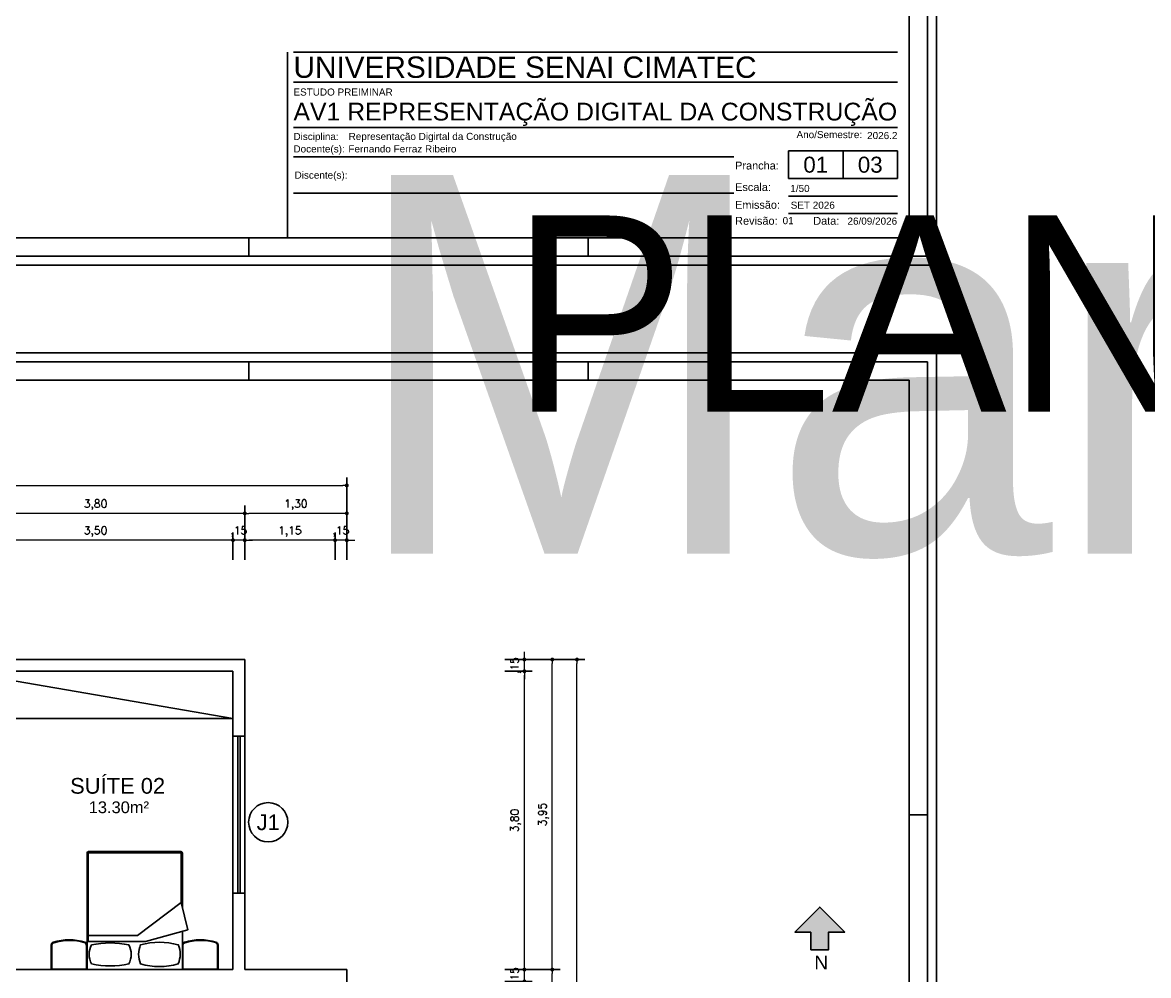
# Model space of a CAD drawing. Header units: metres. Extents: x 6 to 129, y -48 to 19.
# Drawn here: x 22.73 to 37.07, y -9.66 to 2.48 of the extents above; entities that cross this region are included whole.
import ezdxf
from ezdxf.enums import TextEntityAlignment as Align

# ---------------------------------------------------------------- set-up
doc = ezdxf.new("R2018")
doc.units = ezdxf.units.M
doc.header["$LTSCALE"] = 0.00025
doc.layers.add('0_MRG_AUX', color=7, linetype='Continuous', true_color=0xecbcd1)
doc.layers.add('CAR_0', color=7, linetype='Continuous', true_color=0xff6b00)
for name, color, linetype in [('ARQ_ALV CT', 5, 'Continuous'), ('ARQ_ALV VS', 2, 'Continuous'), ('ARQ_ESQ CT', 30, 'Continuous'), ('ARQ_MOB 01', 1, 'Continuous'), ('ARQ_SIMB 01', 1, 'Continuous'), ('ARQ_TXT 02', 2, 'Continuous'), ('CAR_LINHAS_CINZA', 8, 'Continuous'), ('CAR_LINHAS_DESTAQUE', 3, 'Continuous'), ('CAR_TEXTO_CINZA', 8, 'Continuous'), ('CAR_TEXTO_PRETO', 1, 'Continuous'), ('MRG_EXTERNA', 1, 'Continuous'), ('MRG_INTERNA', 2, 'Continuous'), ('SIMB_01', 1, 'Continuous'), ('SIMB_02', 2, 'Continuous'), ('SIMB_PREENCHIMENTO', 253, 'Continuous'), ('SIMB_TXT', 1, 'Continuous')]:
    doc.layers.add(name, color=color, linetype=linetype)
doc.layers.add('ARQ_COTA_AZUL', color=5, linetype='Continuous', lineweight=20, true_color=0x0000ff)
doc.styles.add('Annot_2.0mm', font='arial.ttf', dxfattribs={"height": 2})
doc.styles.add('Annot_3.5mm', font='arial.ttf', dxfattribs={"height": 3.5})
doc.styles.add('Arial', font='arial.ttf')
doc.styles.add('ROMANS', font='romans')
doc.styles.add('SIMB', font='arial.ttf')
doc.styles.get("Standard").update_dxf_attribs({"font": 'arial.ttf'})
doc.dimstyles.new('FF-01', dxfattribs={"dimscale": 100, "dimtxt": 0.002, "dimasz": 0.001, "dimexe": 0.002, "dimexo": 0.002, "dimgap": 0.001, "dimtad": 1, "dimzin": 4, "dimtxsty": 'ROMANS', "dimblk": 'DOT', "dimcen": 0.002, "dimclrd": 256, "dimclre": 256, "dimclrt": 1, "dimadec": 0, "dimazin": 0, "dimtfac": 0.09, "dimtix": 1, "dimtmove": 2, "dimatfit": 0, "dimldrblk": 'DOT', "dimfxl": 0.005, "dimfxlon": 1, "dimtolj": 1, "dimtzin": 4, "dimlwd": -1, "dimarcsym": 0})

# ---------------------------------------------------------------- blocks, each defined once
blk = doc.blocks.new('COD_ESQ')
at = {"layer": 'SIMB_02'}
blk.add_circle((0, 0), 2.5, dxfattribs=at)
at = {"layer": 'SIMB_TXT', "style": 'SIMB'}
blk.add_attdef('CDESQ', text='', height=2, dxfattribs=at).set_placement((0, 0), align=Align.MIDDLE_CENTER)
blk = doc.blocks.new('norte')
at = {"layer": 'SIMB_PREENCHIMENTO'}
blk.add_hatch(color=256, dxfattribs=at).paths.add_polyline_path([(-6.36, -6.36), (-2.25, -6.36), (-2.25, -10.86), (2.25, -10.86), (2.25, -6.36), (6.36, -6.36), (0, 0)])
at = {"layer": 'SIMB_01'}
blk.add_lwpolyline([(-2.25, -6.36), (-6.36, -6.36), (0, 0), (6.36, -6.36), (2.25, -6.36), (2.25, -10.86), (-2.25, -10.86)], close=True, dxfattribs=at)
at = {"layer": 'SIMB_01', "insert": (-1.4, -12.39), "char_height": 3.5, "width": 3.7, "attachment_point": 1, "style": 'Annot_3.5mm'}
blk.add_mtext('N', dxfattribs=at)
blk = doc.blocks.new('FORMATO_A0mmD')
at = {"layer": '0_MRG_AUX'}
blk.add_lwpolyline([(0.01, 851), (0.01, -0.01), (-1199, -0.01), (-1199, 851)], close=True, dxfattribs=at)
at = {"layer": 'MRG_EXTERNA'}
blk.add_lwpolyline([(-5, 846), (-5, 5), (-1194, 5), (-1194, 846)], close=True, dxfattribs=at)
at = {"layer": 'MRG_INTERNA'}
for p, q in [((-375, 836), (-375, 846)), ((-190, 836), (-190, 846)), ((-15, 836), (-1169, 836)), ((-15, 15), (-15, 836)), ((-5, 599), (-15, 599)), ((-1169, 15), (-15, 15)), ((-375, 15), (-375, 5)), ((-190, 15), (-190, 5))]:
    blk.add_line(p, q, dxfattribs=at)
blk = doc.blocks.new('carimbo')
at = {"layer": 'CAR_0'}
for p, q in [((-0.175, 0), (-0.175, 0.05225)), ((0, 0), (0, 0.05225)), ((-0.175, 0), (0, 0))]:
    blk.add_line(p, q, dxfattribs=at)
at = {"layer": 'CAR_LINHAS_CINZA'}
for p, q in [((-0.17336, 0.05225), (-0.00329, 0.05225)), ((-0.17336, 0.04375), (-0.00329, 0.04375)), ((-0.00329, 0.031), (-0.17336, 0.031)), ((-0.04936, 0.02275), (-0.17336, 0.02275)), ((-0.04936, 0.0125), (-0.17336, 0.0125))]:
    blk.add_line(p, q, dxfattribs=at)
at = {"layer": 'CAR_LINHAS_DESTAQUE'}
for p, q in [((-0.00329, 0.02443), (-0.03396, 0.02443)), ((-0.03396, 0.01665), (-0.03396, 0.02443)), ((-0.01862, 0.01665), (-0.01862, 0.02443)), ((-0.00329, 0.01665), (-0.00329, 0.02443)), ((-0.00329, 0.01665), (-0.03396, 0.01665))]:
    blk.add_line(p, q, dxfattribs=at)
at = {"layer": 'CAR_TEXTO_CINZA'}
for p, q in [((-0.00329, 0.01165), (-0.03396, 0.01165)), ((-0.00329, 0.00685), (-0.03396, 0.00685))]:
    blk.add_line(p, q, dxfattribs=at)
at = {"layer": 'CAR_TEXTO_CINZA', "style": 'Arial'}
for s, height, p in [('Disciplina:', 0.002, (-0.17336, 0.0275)), ('Ano/Semestre:', 0.002, (-0.03171, 0.02803)), ('Docente(s):', 0.002, (-0.17336, 0.024)), ('Prancha: ', 0.0022, (-0.049, 0.01921)), ('Escala:', 0.0022, (-0.049, 0.01315)), ('Emissão:', 0.0022, (-0.049, 0.00815)), ('Revisão: ', 0.0022, (-0.049, 0.00365)), ('Data:', 0.0022, (-0.02701, 0.00365))]:
    blk.add_text(s, height=height, dxfattribs=at).set_placement(p)
blk.add_text('Discente(s):', height=0.002, dxfattribs=at).set_placement((-0.17305, 0.01762), align=Align.MIDDLE_LEFT)
at = {"layer": 'CAR_TEXTO_CINZA', "style": 'Arial', "flags": 8}
blk.add_attdef('FASE', (-0.17336, 0.04), '', height=0.002, dxfattribs=at)
blk.add_attdef('A/S', text='', height=0.002, dxfattribs=at).set_placement((-0.00329, 0.02776), align=Align.RIGHT)
at = {"layer": 'CAR_TEXTO_PRETO', "lineweight": 30, "flags": 104}
blk.add_attdef('TITULO_01', text='', height=0.003, dxfattribs=at).set_placement((-0.11218, 0.00625), align=Align.MIDDLE_CENTER)
at = {"layer": 'CAR_TEXTO_PRETO', "linetype": 'Continuous', "style": 'Arial', "flags": 8}
for tag, p, height in [('IES-CURSO', (-0.17336, 0.045), 0.006), ('NOME', (-0.17336, 0.033), 0.005)]:
    blk.add_attdef(tag, p, '', height=height, dxfattribs=at)
at = {"layer": 'CAR_TEXTO_PRETO', "style": 'Arial', "flags": 8}
for tag, p in [('DISCIPLINA', (-0.15782, 0.0275)), ('DOCENTE', (-0.15788, 0.024)), ('DATAEMISSÃO', (-0.03335, 0.00815)), ('REVN', (-0.03563, 0.00379))]:
    blk.add_attdef(tag, p, '', height=0.002, dxfattribs=at)
for tag, p in [('NUM', (-0.02629, 0.02054)), ('TOT', (-0.01095, 0.02054))]:
    blk.add_attdef(tag, text='', height=0.0045, dxfattribs=at).set_placement(p, align=Align.MIDDLE_CENTER)
at = {"layer": 'CAR_TEXTO_PRETO', "lineweight": 30, "flags": 104}
blk.add_attdef('DISCENTE', text='', height=0.002, dxfattribs=at).set_placement((-0.15757, 0.01762), align=Align.MIDDLE_LEFT)
at = {"layer": 'CAR_TEXTO_PRETO', "style": 'Arial'}
blk.add_attdef('ESCALA', (-0.03346, 0.01285), '', height=0.002, dxfattribs=at)
at = {"layer": 'CAR_TEXTO_PRETO', "style": 'Arial', "flags": 8}
blk.add_attdef('REVDATA', text='', height=0.002, dxfattribs=at).set_placement((-0.00337, 0.00365), align=Align.RIGHT)
blk = doc.blocks.new('_Dot')
at = {"color": 0, "linetype": 'ByBlock', "lineweight": -2}
blk.add_line((-0.5, 0), (-1, 0), dxfattribs=at)
at = {"color": 0, "linetype": 'ByBlock', "const_width": 0.5}
blk.add_lwpolyline([(-0.25, 0, 1), (0.25, 0, 1)], format="xyb", close=True, dxfattribs=at)
blk = doc.blocks.new('*D134')
at = {"layer": 'ARQ_COTA_AZUL', "lineweight": -2, "transparency": 16777216}
for p, q in [((29.54, -5.634), (29.89, -5.634)), ((29.54, -15.784), (29.89, -15.784))]:
    blk.add_line(p, q, dxfattribs=at)
at = {"layer": 'ARQ_COTA_AZUL', "transparency": 16777216}
blk.add_line((29.79, -15.734), (29.79, -5.684), dxfattribs=at)
at = {"layer": 'ARQ_COTA_AZUL', "transparency": 16777216, "xscale": 0.05, "yscale": 0.05, "zscale": 0.05}
for p, rotation in [((29.79, -5.634), 90), ((29.79, -15.784), 270)]:
    blk.add_blockref('_Dot', p, dxfattribs=dict(at, rotation=rotation))
at = {"layer": 'ARQ_COTA_AZUL', "color": 1, "transparency": 16777216, "insert": (29.68, -10.709), "char_height": 0.1, "attachment_point": 5, "rotation": 90, "style": 'ROMANS'}
blk.add_mtext('\\A1;10,15', dxfattribs=at)
blk = doc.blocks.new('*D135')
at = {"layer": 'ARQ_COTA_AZUL', "lineweight": -2, "transparency": 16777216}
for p, q in [((29.226, -9.584), (29.576, -9.584)), ((29.226, -15.784), (29.576, -15.784))]:
    blk.add_line(p, q, dxfattribs=at)
at = {"layer": 'ARQ_COTA_AZUL', "transparency": 16777216}
blk.add_line((29.476, -15.734), (29.476, -9.634), dxfattribs=at)
at = {"layer": 'ARQ_COTA_AZUL', "transparency": 16777216, "xscale": 0.05, "yscale": 0.05, "zscale": 0.05}
for p, rotation in [((29.476, -9.584), 90), ((29.476, -15.784), 270)]:
    blk.add_blockref('_Dot', p, dxfattribs=dict(at, rotation=rotation))
at = {"layer": 'ARQ_COTA_AZUL', "color": 1, "transparency": 16777216, "insert": (29.366, -12.684), "char_height": 0.1, "attachment_point": 5, "rotation": 90, "style": 'ROMANS'}
blk.add_mtext('\\A1;6,20', dxfattribs=at)
blk = doc.blocks.new('*D136')
at = {"layer": 'ARQ_COTA_AZUL', "lineweight": -2, "transparency": 16777216}
for p, q in [((29.226, -5.634), (29.576, -5.634)), ((29.226, -9.584), (29.576, -9.584))]:
    blk.add_line(p, q, dxfattribs=at)
at = {"layer": 'ARQ_COTA_AZUL', "transparency": 16777216}
blk.add_line((29.476, -9.534), (29.476, -5.684), dxfattribs=at)
at = {"layer": 'ARQ_COTA_AZUL', "transparency": 16777216, "xscale": 0.05, "yscale": 0.05, "zscale": 0.05}
for p, rotation in [((29.476, -5.634), 90), ((29.476, -9.584), 270)]:
    blk.add_blockref('_Dot', p, dxfattribs=dict(at, rotation=rotation))
at = {"layer": 'ARQ_COTA_AZUL', "color": 1, "transparency": 16777216, "insert": (29.366, -7.609), "char_height": 0.1, "attachment_point": 5, "rotation": 90, "style": 'ROMANS'}
blk.add_mtext('\\A1;3,95', dxfattribs=at)
blk = doc.blocks.new('*D142')
at = {"layer": 'ARQ_COTA_AZUL', "lineweight": -2, "transparency": 16777216}
for p, q in [((28.871, -9.584), (29.221, -9.584)), ((28.871, -9.734), (29.221, -9.734))]:
    blk.add_line(p, q, dxfattribs=at)
at = {"layer": 'ARQ_COTA_AZUL', "transparency": 16777216}
for p, q in [((29.121, -9.534), (29.121, -9.484)), ((29.121, -9.734), (29.121, -9.584)), ((29.121, -9.784), (29.121, -9.834))]:
    blk.add_line(p, q, dxfattribs=at)
at = {"layer": 'ARQ_COTA_AZUL', "transparency": 16777216, "xscale": 0.05, "yscale": 0.05, "zscale": 0.05}
for p, rotation in [((29.121, -9.584), 270), ((29.121, -9.734), 90)]:
    blk.add_blockref('_Dot', p, dxfattribs=dict(at, rotation=rotation))
at = {"layer": 'ARQ_COTA_AZUL', "color": 1, "transparency": 16777216, "insert": (29.011, -9.659), "char_height": 0.1, "attachment_point": 5, "rotation": 90, "style": 'ROMANS'}
blk.add_mtext('\\A1;,15', dxfattribs=at)
blk = doc.blocks.new('*D143')
at = {"layer": 'ARQ_COTA_AZUL', "lineweight": -2, "transparency": 16777216}
for p, q in [((28.871, -5.784), (29.221, -5.784)), ((28.871, -9.584), (29.221, -9.584))]:
    blk.add_line(p, q, dxfattribs=at)
at = {"layer": 'ARQ_COTA_AZUL', "transparency": 16777216}
blk.add_line((29.121, -9.534), (29.121, -5.834), dxfattribs=at)
at = {"layer": 'ARQ_COTA_AZUL', "transparency": 16777216, "xscale": 0.05, "yscale": 0.05, "zscale": 0.05}
for p, rotation in [((29.121, -5.784), 90), ((29.121, -9.584), 270)]:
    blk.add_blockref('_Dot', p, dxfattribs=dict(at, rotation=rotation))
at = {"layer": 'ARQ_COTA_AZUL', "color": 1, "transparency": 16777216, "insert": (29.011, -7.684), "char_height": 0.1, "attachment_point": 5, "rotation": 90, "style": 'ROMANS'}
blk.add_mtext('\\A1;3,80', dxfattribs=at)
blk = doc.blocks.new('*D144')
at = {"layer": 'ARQ_COTA_AZUL', "transparency": 16777216}
for p, q in [((29.121, -5.584), (29.121, -5.534)), ((29.121, -5.784), (29.121, -5.634)), ((29.121, -5.834), (29.121, -5.884))]:
    blk.add_line(p, q, dxfattribs=at)
at = {"layer": 'ARQ_COTA_AZUL', "lineweight": -2, "transparency": 16777216}
for p, q in [((28.871, -5.634), (29.221, -5.634)), ((28.871, -5.784), (29.221, -5.784))]:
    blk.add_line(p, q, dxfattribs=at)
at = {"layer": 'ARQ_COTA_AZUL', "transparency": 16777216, "xscale": 0.05, "yscale": 0.05, "zscale": 0.05}
for p, rotation in [((29.121, -5.634), 270), ((29.121, -5.784), 90)]:
    blk.add_blockref('_Dot', p, dxfattribs=dict(at, rotation=rotation))
at = {"layer": 'ARQ_COTA_AZUL', "color": 1, "transparency": 16777216, "insert": (29.011, -5.709), "char_height": 0.1, "attachment_point": 5, "rotation": 90, "style": 'ROMANS'}
blk.add_mtext('\\A1;,15', dxfattribs=at)
blk = doc.blocks.new('*D145')
at = {"layer": 'ARQ_COTA_AZUL', "lineweight": -2, "transparency": 16777216}
for p, q in [((12.759, -3.667), (12.759, -3.317)), ((26.859, -3.667), (26.859, -3.317))]:
    blk.add_line(p, q, dxfattribs=at)
at = {"layer": 'ARQ_COTA_AZUL', "transparency": 16777216}
blk.add_line((12.809, -3.417), (26.809, -3.417), dxfattribs=at)
at = {"layer": 'ARQ_COTA_AZUL', "transparency": 16777216, "xscale": 0.05, "yscale": 0.05, "zscale": 0.05, "rotation": 180}
blk.add_blockref('_Dot', (12.759, -3.417), dxfattribs=at)
at = {"layer": 'ARQ_COTA_AZUL', "transparency": 16777216, "xscale": 0.05, "yscale": 0.05, "zscale": 0.05}
blk.add_blockref('_Dot', (26.859, -3.417), dxfattribs=at)
at = {"layer": 'ARQ_COTA_AZUL', "color": 1, "transparency": 16777216, "insert": (19.809, -3.307), "char_height": 0.1, "attachment_point": 5, "style": 'ROMANS'}
blk.add_mtext('\\A1;14,10', dxfattribs=at)
blk = doc.blocks.new('*D146')
at = {"layer": 'ARQ_COTA_AZUL', "lineweight": -2, "transparency": 16777216}
for p, q in [((25.559, -4.022), (25.559, -3.672)), ((26.859, -4.022), (26.859, -3.672))]:
    blk.add_line(p, q, dxfattribs=at)
at = {"layer": 'ARQ_COTA_AZUL', "transparency": 16777216}
blk.add_line((26.809, -3.772), (25.609, -3.772), dxfattribs=at)
at = {"layer": 'ARQ_COTA_AZUL', "transparency": 16777216, "xscale": 0.05, "yscale": 0.05, "zscale": 0.05, "rotation": 180}
blk.add_blockref('_Dot', (25.559, -3.772), dxfattribs=at)
at = {"layer": 'ARQ_COTA_AZUL', "transparency": 16777216, "xscale": 0.05, "yscale": 0.05, "zscale": 0.05}
blk.add_blockref('_Dot', (26.859, -3.772), dxfattribs=at)
at = {"layer": 'ARQ_COTA_AZUL', "color": 1, "transparency": 16777216, "insert": (26.209, -3.663), "char_height": 0.1, "attachment_point": 5, "style": 'ROMANS'}
blk.add_mtext('\\A1;1,30', dxfattribs=at)
blk = doc.blocks.new('*D147')
at = {"layer": 'ARQ_COTA_AZUL', "lineweight": -2, "transparency": 16777216}
for p, q in [((21.759, -4.022), (21.759, -3.672)), ((25.559, -4.022), (25.559, -3.672))]:
    blk.add_line(p, q, dxfattribs=at)
at = {"layer": 'ARQ_COTA_AZUL', "transparency": 16777216}
blk.add_line((25.509, -3.772), (21.809, -3.772), dxfattribs=at)
at = {"layer": 'ARQ_COTA_AZUL', "transparency": 16777216, "xscale": 0.05, "yscale": 0.05, "zscale": 0.05, "rotation": 180}
blk.add_blockref('_Dot', (21.759, -3.772), dxfattribs=at)
at = {"layer": 'ARQ_COTA_AZUL', "transparency": 16777216, "xscale": 0.05, "yscale": 0.05, "zscale": 0.05}
blk.add_blockref('_Dot', (25.559, -3.772), dxfattribs=at)
at = {"layer": 'ARQ_COTA_AZUL', "color": 1, "transparency": 16777216, "insert": (23.659, -3.663), "char_height": 0.1, "attachment_point": 5, "style": 'ROMANS'}
blk.add_mtext('\\A1;3,80', dxfattribs=at)
blk = doc.blocks.new('*D150')
at = {"layer": 'ARQ_COTA_AZUL', "lineweight": -2, "transparency": 16777216}
for p, q in [((26.709, -4.364), (26.709, -4.014)), ((26.859, -4.364), (26.859, -4.014))]:
    blk.add_line(p, q, dxfattribs=at)
at = {"layer": 'ARQ_COTA_AZUL', "transparency": 16777216}
for p, q in [((26.659, -4.114), (26.609, -4.114)), ((26.859, -4.114), (26.709, -4.114)), ((26.909, -4.114), (26.959, -4.114))]:
    blk.add_line(p, q, dxfattribs=at)
at = {"layer": 'ARQ_COTA_AZUL', "transparency": 16777216, "xscale": 0.05, "yscale": 0.05, "zscale": 0.05}
blk.add_blockref('_Dot', (26.709, -4.114), dxfattribs=at)
at = {"layer": 'ARQ_COTA_AZUL', "transparency": 16777216, "xscale": 0.05, "yscale": 0.05, "zscale": 0.05, "rotation": 180}
blk.add_blockref('_Dot', (26.859, -4.114), dxfattribs=at)
at = {"layer": 'ARQ_COTA_AZUL', "color": 1, "transparency": 16777216, "insert": (26.784, -4.005), "char_height": 0.1, "attachment_point": 5, "style": 'ROMANS'}
blk.add_mtext('\\A1;,15', dxfattribs=at)
blk = doc.blocks.new('*D151')
at = {"layer": 'ARQ_COTA_AZUL', "lineweight": -2, "transparency": 16777216}
for p, q in [((25.559, -4.364), (25.559, -4.014)), ((26.709, -4.364), (26.709, -4.014))]:
    blk.add_line(p, q, dxfattribs=at)
at = {"layer": 'ARQ_COTA_AZUL', "transparency": 16777216}
blk.add_line((26.659, -4.114), (25.609, -4.114), dxfattribs=at)
at = {"layer": 'ARQ_COTA_AZUL', "transparency": 16777216, "xscale": 0.05, "yscale": 0.05, "zscale": 0.05, "rotation": 180}
blk.add_blockref('_Dot', (25.559, -4.114), dxfattribs=at)
at = {"layer": 'ARQ_COTA_AZUL', "transparency": 16777216, "xscale": 0.05, "yscale": 0.05, "zscale": 0.05}
blk.add_blockref('_Dot', (26.709, -4.114), dxfattribs=at)
at = {"layer": 'ARQ_COTA_AZUL', "color": 1, "transparency": 16777216, "insert": (26.134, -4.005), "char_height": 0.1, "attachment_point": 5, "style": 'ROMANS'}
blk.add_mtext('\\A1;1,15', dxfattribs=at)
blk = doc.blocks.new('*D152')
at = {"layer": 'ARQ_COTA_AZUL', "lineweight": -2, "transparency": 16777216}
for p, q in [((25.409, -4.364), (25.409, -4.014)), ((25.559, -4.364), (25.559, -4.014))]:
    blk.add_line(p, q, dxfattribs=at)
at = {"layer": 'ARQ_COTA_AZUL', "transparency": 16777216}
for p, q in [((25.359, -4.114), (25.309, -4.114)), ((25.559, -4.114), (25.409, -4.114)), ((25.609, -4.114), (25.659, -4.114))]:
    blk.add_line(p, q, dxfattribs=at)
at = {"layer": 'ARQ_COTA_AZUL', "transparency": 16777216, "xscale": 0.05, "yscale": 0.05, "zscale": 0.05}
blk.add_blockref('_Dot', (25.409, -4.114), dxfattribs=at)
at = {"layer": 'ARQ_COTA_AZUL', "transparency": 16777216, "xscale": 0.05, "yscale": 0.05, "zscale": 0.05, "rotation": 180}
blk.add_blockref('_Dot', (25.559, -4.114), dxfattribs=at)
at = {"layer": 'ARQ_COTA_AZUL', "color": 1, "transparency": 16777216, "insert": (25.484, -4.005), "char_height": 0.1, "attachment_point": 5, "style": 'ROMANS'}
blk.add_mtext('\\A1;,15', dxfattribs=at)
blk = doc.blocks.new('*D153')
at = {"layer": 'ARQ_COTA_AZUL', "lineweight": -2, "transparency": 16777216}
for p, q in [((21.909, -4.364), (21.909, -4.014)), ((25.409, -4.364), (25.409, -4.014))]:
    blk.add_line(p, q, dxfattribs=at)
at = {"layer": 'ARQ_COTA_AZUL', "transparency": 16777216}
blk.add_line((25.359, -4.114), (21.959, -4.114), dxfattribs=at)
at = {"layer": 'ARQ_COTA_AZUL', "transparency": 16777216, "xscale": 0.05, "yscale": 0.05, "zscale": 0.05, "rotation": 180}
blk.add_blockref('_Dot', (21.909, -4.114), dxfattribs=at)
at = {"layer": 'ARQ_COTA_AZUL', "transparency": 16777216, "xscale": 0.05, "yscale": 0.05, "zscale": 0.05}
blk.add_blockref('_Dot', (25.409, -4.114), dxfattribs=at)
at = {"layer": 'ARQ_COTA_AZUL', "color": 1, "transparency": 16777216, "insert": (23.659, -4.005), "char_height": 0.1, "attachment_point": 5, "style": 'ROMANS'}
blk.add_mtext('\\A1;3,50', dxfattribs=at)

msp = doc.modelspace()

# ---------------------------------------------------------------- linework, layer by layer
at = {"layer": 'ARQ_ALV CT'}
for p, q in [((20.109, -5.634), (25.559, -5.634)), ((25.559, -5.634), (25.559, -6.609)), ((21.909, -5.784), (25.409, -5.784)), ((25.409, -5.784), (25.409, -6.609)), ((25.559, -6.609), (25.409, -6.609)), ((25.409, -8.609), (25.409, -9.584)), ((25.559, -8.609), (25.409, -8.609)), ((25.559, -8.609), (25.559, -9.584)), ((21.909, -9.584), (25.409, -9.584)), ((25.559, -9.584), (26.859, -9.584)), ((26.859, -9.584), (26.859, -9.909))]:
    msp.add_line(p, q, dxfattribs=at)
at = {"layer": 'ARQ_ALV VS'}
for p, q in [((25.409, -6.609), (25.409, -8.609)), ((25.559, -8.609), (25.559, -6.609))]:
    msp.add_line(p, q, dxfattribs=at)
at = {"layer": 'ARQ_ESQ CT'}
for p, q in [((25.469, -6.609), (25.469, -8.609)), ((25.499, -8.609), (25.499, -6.609))]:
    msp.add_line(p, q, dxfattribs=at)
at = {"layer": 'ARQ_MOB 01'}
for p, q in [((25.409, -6.384), (21.909, -5.784)), ((21.909, -6.384), (25.409, -6.384))]:
    msp.add_line(p, q, dxfattribs=at)
for points in [[(24.764, -8.793), (24.764, -8.097, 0.414214), (24.749, -8.081), (23.566, -8.081, 0.414214), (23.55, -8.097), (23.55, -9.568, 0.414214), (23.566, -9.584), (24.749, -9.584, 0.414214), (24.764, -9.568), (24.764, -9.096)], [(24.231, -9.266, 0.197231), (24.232, -9.512, 0.143039), (24.711, -9.512, 0.197231), (24.712, -9.266)]]:
    msp.add_lwpolyline(points, format="xyb", dxfattribs=at)
msp.add_lwpolyline([(23.566, -9.148), (24.193, -9.148), (24.749, -8.731), (24.833, -9.077), (24.294, -9.224), (23.566, -9.224), (23.566, -8.097), (24.749, -8.097), (24.749, -8.731)], dxfattribs=at)
for points in [[(23.523, -9.233, 0.145898), (23.122, -9.233, 0.331679), (23.095, -9.27), (23.095, -9.568, 0.414214), (23.11, -9.584), (23.535, -9.584, 0.414214), (23.55, -9.568), (23.55, -9.27, 0.331679)], [(23.543, -9.568), (23.543, -9.275, 0.334069), (23.515, -9.239, 0.143701), (23.125, -9.241, 0.331679), (23.103, -9.27), (23.103, -9.568, 0.414214), (23.11, -9.576), (23.535, -9.576, 0.414214)], [(23.607, -9.512, 0.103551), (24.083, -9.512, 0.245029), (24.083, -9.269, 0.103551), (23.607, -9.269, 0.245029)], [(25.204, -9.584, 0.414214), (25.22, -9.568), (25.22, -9.27, 0.331679), (25.192, -9.233, 0.145898), (24.791, -9.233, 0.331679), (24.764, -9.27), (24.764, -9.568, 0.414214), (24.78, -9.584)], [(25.212, -9.568, -0.414214), (25.204, -9.576), (24.78, -9.576, -0.414214), (24.772, -9.568), (24.772, -9.27, -0.331679), (24.794, -9.241, -0.143701), (25.185, -9.239, -0.334069), (25.212, -9.275)]]:
    msp.add_lwpolyline(points, format="xyb", close=True, dxfattribs=at)
msp.add_arc((24.472, -10.09), 0.855, 73.7194, 106.2806, dxfattribs=at)

# ---------------------------------------------------------------- block references
for name, p, xscale, yscale, zscale in [('FORMATO_A0mmD', (34.372, -0.612), 0.02335887090018044, 0.02335887090018044, 0.02335887090018044), ('FORMATO_A0mmD', (34.372, -21.605), 0.02335887090018044, 0.02335887090018044, 0.02335887090018044), ('norte', (32.884, -8.787), 0.05, 0.05, 0.05)]:
    msp.add_blockref(name, p, dxfattribs=dict(xscale=xscale, yscale=yscale, zscale=zscale))
ref = msp.add_blockref('carimbo', (34.022, -0.261), dxfattribs=dict(xscale=45.24008606927378, yscale=45.24008606927378, zscale=45.24008606927378))
ref.add_attrib('FASE', 'ESTUDO PREIMINAR', (26.179, 1.549), dxfattribs={"layer": 'CAR_TEXTO_CINZA', "height": 0.09048, "style": 'Arial'})
ref.add_attrib('NOME', 'AV1 REPRESENTAÇÃO DIGITAL DA CONSTRUÇÃO', (26.179, 1.232), dxfattribs={"layer": 'CAR_TEXTO_CINZA', "color": 7, "linetype": 'Continuous', "height": 0.2262, "style": 'Arial'})
ref.add_attrib('DISCIPLINA', 'Representação Digirtal da Construção', (26.882, 0.984), dxfattribs={"layer": 'CAR_TEXTO_CINZA', "height": 0.09048, "style": 'Arial'})
ref.add_attrib('DOCENTE', 'Fernando Ferraz Ribeiro', (26.879, 0.825), dxfattribs={"layer": 'CAR_TEXTO_CINZA', "height": 0.09048, "style": 'Arial'})
lines = msp.add_mtext('PLANTA BAIXA TÉRREO', dxfattribs={"layer": 'CAR_TEXTO_CINZA', "color": 7, "insert": (28.947, 0.022), "char_height": 2.5, "attachment_point": 1})
ref.add_attrib('TITULO_01', '', (28.947, 0.022), dxfattribs={"flags": 104}).embed_mtext(lines)
ref.add_attrib('ESCALA', '1/50', (32.508, 0.321), dxfattribs={"layer": 'CAR_TEXTO_CINZA', "color": 3, "height": 0.0905, "style": 'Arial'})
ref.add_attrib('DATAEMISSÃO', 'SET 2026', (32.513, 0.108), dxfattribs={"layer": 'CAR_TEXTO_CINZA', "height": 0.0905, "style": 'Arial'})
ref.add_attrib('NUM', '01', dxfattribs={"layer": 'CAR_TEXTO_CINZA', "color": 7, "height": 0.2036, "style": 'Arial'}).set_placement((32.832, 0.669), align=Align.MIDDLE_CENTER)
ref.add_attrib('TOT', '03', dxfattribs={"layer": 'CAR_TEXTO_CINZA', "color": 7, "height": 0.2036, "style": 'Arial'}).set_placement((33.526, 0.669), align=Align.MIDDLE_CENTER)
ref.add_attrib('REVN', '01', (32.41, -0.089), dxfattribs={"layer": 'CAR_TEXTO_CINZA', "height": 0.0905, "style": 'Arial'})
ref.add_attrib('REVDATA', '26/09/2026', dxfattribs={"layer": 'CAR_TEXTO_CINZA', "height": 0.0905, "style": 'Arial'}).set_placement((33.869, -0.095), align=Align.RIGHT)
ref.add_attrib('IES-CURSO', 'UNIVERSIDADE SENAI CIMATEC', (26.179, 1.775), dxfattribs={"layer": 'CAR_TEXTO_CINZA', "color": 7, "linetype": 'Continuous', "height": 0.27144, "style": 'Arial'})
ref.add_attrib('A/S', '2026.2', dxfattribs={"layer": 'CAR_TEXTO_CINZA', "height": 0.0905, "style": 'Arial'}).set_placement((33.873, 0.995), align=Align.RIGHT)
lines = msp.add_mtext('Marcos Cardoso & Nicolas Andrade', dxfattribs={"layer": 'CAR_TEXTO_CINZA', "insert": (26.893, 0.537), "char_height": 4.821, "attachment_point": 1})
ref.add_attrib('DISCENTE', '', (26.893, 0.537), dxfattribs={"flags": 104}).embed_mtext(lines)
at = {"layer": 'ARQ_SIMB 01', "xscale": 0.1, "yscale": 0.1, "zscale": 0.1}
msp.add_blockref('COD_ESQ', (25.858, -7.707), dxfattribs=at).add_auto_attribs({'CDESQ': 'J1'})

# ---------------------------------------------------------------- texts
at = {"layer": 'ARQ_TXT 02', "attachment_point": 1, "style": 'Annot_2.0mm'}
for s, insert, char_height, width in [('SUÍTE 02', (23.334, -7.143), 0.2, 1.57774), ('13.30m²', (23.571, -7.441), 0.15, 0.0042)]:
    msp.add_mtext(s, dxfattribs=dict(at, insert=insert, char_height=char_height, width=width))

# ---------------------------------------------------------------- dimensions: what is measured, and where the dimension line sits
at = {"layer": 'ARQ_COTA_AZUL'}
for base, p1, p2, picture, middle in [((26.859, -3.417), (12.759, -6.834), (26.859, -9.584), '*D145', (19.809, -3.307)), ((21.759, -3.772), (25.559, -9.584), (21.759, -5.784), '*D147', (23.659, -3.663)), ((25.559, -3.772), (26.859, -9.584), (25.559, -9.584), '*D146', (26.209, -3.663)), ((21.909, -4.114), (25.409, -5.784), (21.909, -5.784), '*D153', (23.659, -4.005)), ((25.409, -4.114), (25.559, -5.634), (25.409, -5.784), '*D152', (25.484, -4.005)), ((25.559, -4.114), (26.709, -9.734), (25.559, -5.634), '*D151', (26.134, -4.005)), ((26.709, -4.114), (26.859, -9.584), (26.709, -9.734), '*D150', (26.784, -4.005))]:
    dim = msp.add_linear_dim(base=base, p1=p1, p2=p2, dimstyle='FF-01', dxfattribs=at)
    dim.commit()
    dim.dimension.update_dxf_attribs({"geometry": picture, "text_midpoint": middle})
for base, p1, p2, picture, middle in [((29.121, -5.634), (25.409, -5.784), (25.559, -5.634), '*D144', (29.011, -5.709)), ((29.79, -5.634), (25.559, -15.784), (25.559, -5.634), '*D134', (29.68, -10.709)), ((29.476, -5.634), (26.859, -9.584), (25.559, -5.634), '*D136', (29.366, -7.609)), ((29.121, -5.784), (26.859, -9.584), (25.409, -5.784), '*D143', (29.011, -7.684)), ((29.476, -9.584), (25.559, -15.784), (26.859, -9.584), '*D135', (29.366, -12.684)), ((29.121, -9.584), (26.709, -9.734), (26.859, -9.584), '*D142', (29.011, -9.659))]:
    dim = msp.add_linear_dim(base=base, p1=p1, p2=p2, angle=90, dimstyle='FF-01', dxfattribs=at)
    dim.commit()
    dim.dimension.update_dxf_attribs({"geometry": picture, "text_midpoint": middle})

doc.saveas('drawing.dxf')
